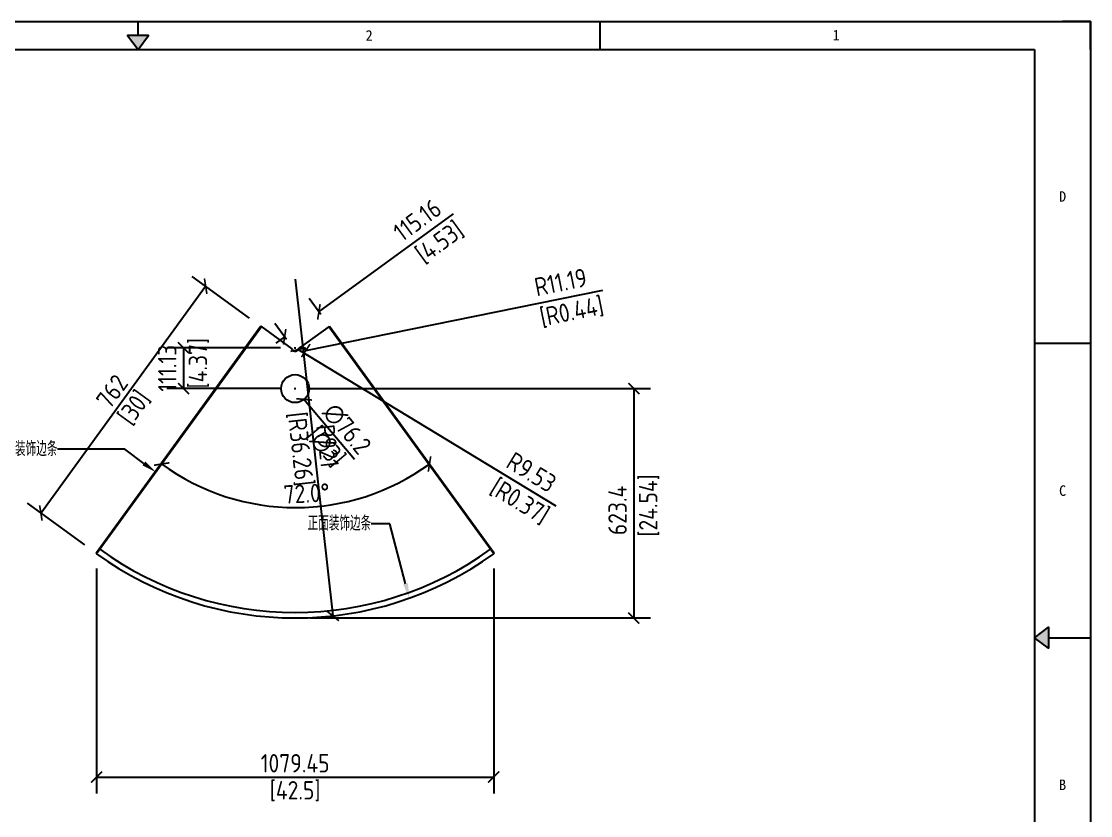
# Model space of a CAD drawing. Header units: millimetres. Extents: x -8883 to 24658, y -3888 to 19148.
# Drawn here: x 21752 to 24658, y -2697 to -538 of the extents above; entities that cross this region are included whole.
import ezdxf
from ezdxf import colors
from ezdxf.entities.mleader import LeaderData, LeaderLine
from ezdxf.enums import TextEntityAlignment as Align
from ezdxf.math import Vec2, Vec3

# ---------------------------------------------------------------- set-up
doc = ezdxf.new("R2010")
doc.units = ezdxf.units.MM
doc.header["$MEASUREMENT"] = 0
doc.linetypes.add('DOT', pattern=[0.2, 0.1, -0.1])
for name, color, linetype in [('02-05849-001DXF_CONTINUOUS_LINE', 7, 'Continuous'), ('DIM', 254, 'Continuous'), ('print', 30, 'Continuous')]:
    doc.layers.add(name, color=color, linetype=linetype)
doc.styles.add('Dartop', font='')
doc.styles.add('Dartop Text Style', font='gbenor.shx', dxfattribs={"bigfont": 'gbcbig.shx'})
doc.styles.get('Dartop').set_extended_font_data('FangSong_GB2312')
doc.dimstyles.new('Dartop DIM Style', dxfattribs={"dimscale": 20, "dimtxt": 2.5, "dimasz": 1.5, "dimexe": 2.25, "dimexo": 2, "dimtad": 1, "dimdsep": 46, "dimtxsty": 'Dartop Text Style', "dimblk": 'ARCHTICK', "dimcen": 0.09, "dimadec": 1, "dimazin": 0, "dimtfac": 1, "dimtofl": 0, "dimtmove": 0, "dimatfit": 1, "dimfxl": 1, "dimtolj": 1, "dimtzin": 0, "dimarcsym": 0})

# ---------------------------------------------------------------- blocks, each defined once
blk = doc.blocks.new('*U59')
at = {"color": 254, "linetype": 'Continuous', "extrusion": (0, 0, -1)}
for points in [[(-33.167, 11), (-33, 11), (-33.25, 11.188)], [(-33.167, 11), (-33.25, 11.188), (-33.25, 10.812)], [(-33.167, 11), (-33.25, 10.812), (-33, 11)]]:
    blk.add_solid(points, dxfattribs=at)
blk = doc.blocks.new('*U61')
at = {"color": 254, "linetype": 'Continuous'}
for points in [[(17, 21.667), (17.188, 21.75), (16.812, 21.75)], [(17, 21.667), (16.812, 21.75), (17, 21.5)], [(17, 21.667), (17, 21.5), (17.188, 21.75)]]:
    blk.add_solid(points, dxfattribs=at)
blk = doc.blocks.new('_ArchTick')
at = {"color": 0, "linetype": 'ByBlock', "const_width": 0.15}
blk.add_lwpolyline([(-0.5, -0.5), (0.5, 0.5)], dxfattribs=at)
blk = doc.blocks.new('*D65')
at = {"layer": 'Defpoints', "color": 0, "transparency": 16777216}
for p in [(22560.8, -1327.3), (22589.4, -1366.6), (22496.3, -1434.4)]:
    blk.add_point(p, dxfattribs=at)
at = {"layer": 'DIM', "color": 0, "lineweight": -2, "transparency": 16777216}
for p, q in [((22560.8, -1327.3), (22926.8, -1060.9)), ((22565.9, -1334.3), (22534.3, -1290.9)), ((22472.8, -1402.1), (22441.2, -1358.7)), ((22467.7, -1395.1), (22443.4, -1412.7))]:
    blk.add_line(p, q, dxfattribs=at)
at = {"layer": 'DIM', "color": 0, "lineweight": -2, "transparency": 16777216, "xscale": 30, "yscale": 30, "zscale": 30}
for p, rotation in [((22560.8, -1327.3), 216.0492319552369), ((22467.7, -1395.1), 36.04923195523689)]:
    blk.add_blockref('_ArchTick', p, dxfattribs=dict(at, rotation=rotation))
at = {"layer": 'DIM', "color": 0, "transparency": 16777216, "insert": (22854.4, -1113.6), "char_height": 50, "attachment_point": 5, "rotation": 36.0492, "style": 'Dartop Text Style'}
blk.add_mtext('\\A1;115.16\\P [4.53]', dxfattribs=at)
blk = doc.blocks.new('*D66')
at = {"layer": 'Defpoints', "color": 0, "transparency": 16777216}
for p in [(22471.8, -1506.8), (22520.8, -1565.2)]:
    blk.add_point(p, dxfattribs=at)
at = {"layer": 'DIM', "color": 0, "lineweight": -2, "transparency": 16777216}
for p, q in [((22494.5, -1536), (22498.1, -1536)), ((22496.3, -1537.8), (22496.3, -1534.2)), ((22520.8, -1565.2), (22657.4, -1728))]:
    blk.add_line(p, q, dxfattribs=at)
at = {"layer": 'DIM', "color": 0, "lineweight": -2, "transparency": 16777216, "xscale": 30, "yscale": 30, "zscale": 30, "rotation": 130.0007557663247}
blk.add_blockref('_ArchTick', (22520.8, -1565.2), dxfattribs=at)
at = {"layer": 'DIM', "color": 0, "transparency": 16777216, "char_height": 50, "attachment_point": 5, "rotation": 310.0008, "style": 'Dartop Text Style'}
for s, insert in [('\\A1;∅76.2', (22637.1, -1645.4)), ('\\A1;[∅3]', (22578.9, -1694.3))]:
    blk.add_mtext(s, dxfattribs=dict(at, insert=insert))
blk = doc.blocks.new('*D62')
at = {"layer": 'Defpoints', "color": 0, "transparency": 16777216}
for p in [(22253.1, -1257.6), (22404.7, -1367.8), (21956.8, -1984.3)]:
    blk.add_point(p, dxfattribs=at)
at = {"layer": 'DIM', "color": 0, "lineweight": -2, "transparency": 16777216}
for p, q in [((22372.4, -1344.3), (22216.7, -1231.2)), ((21805.2, -1874.1), (22253.1, -1257.6)), ((21924.5, -1960.8), (21768.8, -1847.7))]:
    blk.add_line(p, q, dxfattribs=at)
at = {"layer": 'DIM', "color": 0, "lineweight": -2, "transparency": 16777216, "xscale": 30, "yscale": 30, "zscale": 30}
for p, rotation in [((22253.1, -1257.6), 54.00000000004536), ((21805.2, -1874.1), 234.0000000000453)]:
    blk.add_blockref('_ArchTick', p, dxfattribs=dict(at, rotation=rotation))
at = {"layer": 'DIM', "color": 0, "transparency": 16777216, "char_height": 50, "attachment_point": 5, "rotation": 54, "style": 'Dartop Text Style'}
for s, insert in [('\\A1;762', (21998.8, -1543.8)), ('\\A1;[30]', (22060.3, -1588.5))]:
    blk.add_mtext(s, dxfattribs=dict(at, insert=insert))
blk = doc.blocks.new('*D67')
at = {"layer": 'Defpoints', "color": 0, "transparency": 16777216}
for p in [(22559.2, -1325.1), (22404.7, -1367.8), (22368.8, -1845.6), (21965.6, -1972.2), (23036.4, -1981.9)]:
    blk.add_point(p, dxfattribs=at)
at = {"layer": 'DIM', "color": 0, "lineweight": -2, "transparency": 16777216}
blk.add_arc((22497.5, -1240.1), 619.1, 234, 306, dxfattribs=at)
at = {"layer": 'DIM', "color": 0, "lineweight": -2, "transparency": 16777216, "xscale": 30, "yscale": 30, "zscale": 30}
for p, rotation in [((22133.6, -1740.9), 144.0000000001189), ((22861.4, -1740.9), 35.99999999996998)]:
    blk.add_blockref('_ArchTick', p, dxfattribs=dict(at, rotation=rotation))
at = {"layer": 'DIM', "color": 0, "transparency": 16777216, "insert": (22527.4, -1820.9), "char_height": 50, "attachment_point": 5, "rotation": 2.9445, "style": 'Dartop Text Style'}
blk.add_mtext('\\A1;72.0°', dxfattribs=at)
blk = doc.blocks.new('*D63')
at = {"layer": 'Defpoints', "color": 0, "transparency": 16777216}
for p in [(22496.3, -1238.4), (22598.6, -2153.7)]:
    blk.add_point(p, dxfattribs=at)
at = {"layer": 'DIM', "color": 0, "lineweight": -2, "transparency": 16777216}
blk.add_line((22496.3, -1238.4), (22598.6, -2153.7), dxfattribs=at)
at = {"layer": 'DIM', "color": 0, "lineweight": -2, "transparency": 16777216, "xscale": 30, "yscale": 30, "zscale": 30, "rotation": 276.3817400840703}
blk.add_blockref('_ArchTick', (22598.6, -2153.7), dxfattribs=at)
at = {"layer": 'DIM', "color": 0, "transparency": 16777216, "char_height": 50, "attachment_point": 5, "rotation": 276.3817, "style": 'Dartop Text Style'}
for s, insert in [('\\A1;[R36.26]', (22509.1, -1700.3)), ('\\A1;R921', (22584.7, -1691.9))]:
    blk.add_mtext(s, dxfattribs=dict(at, insert=insert))
blk = doc.blocks.new('*D68')
at = {"layer": 'Defpoints', "color": 0, "transparency": 16777216}
for p in [(22496.3, -1536), (22496.3, -2159.4), (23416.7, -2159.4)]:
    blk.add_point(p, dxfattribs=at)
at = {"layer": 'DIM', "color": 0, "lineweight": -2, "transparency": 16777216}
for p, q in [((22536.3, -1536), (23461.7, -1536)), ((23416.7, -1536), (23416.7, -2159.4)), ((22536.3, -2159.4), (23461.7, -2159.4))]:
    blk.add_line(p, q, dxfattribs=at)
at = {"layer": 'DIM', "color": 0, "lineweight": -2, "transparency": 16777216, "xscale": 30, "yscale": 30, "zscale": 30}
for p, rotation in [((23416.7, -1536), 90), ((23416.7, -2159.4), 270)]:
    blk.add_blockref('_ArchTick', p, dxfattribs=dict(at, rotation=rotation))
at = {"layer": 'DIM', "color": 0, "transparency": 16777216, "insert": (23416.7, -1867), "char_height": 50, "attachment_point": 5, "rotation": 90, "style": 'Dartop Text Style'}
blk.add_mtext('\\A1;623.4\\P [24.54]', dxfattribs=at)
blk = doc.blocks.new('*D69')
at = {"layer": 'Defpoints', "color": 0, "transparency": 16777216}
for p in [(22496.3, -1424.9), (22192.9, -1536), (22496.3, -1536)]:
    blk.add_point(p, dxfattribs=at)
at = {"layer": 'DIM', "color": 0, "lineweight": -2, "transparency": 16777216}
for p, q in [((22456.3, -1424.9), (22147.9, -1424.9)), ((22192.9, -1424.9), (22192.9, -1536)), ((22456.3, -1536), (22147.9, -1536))]:
    blk.add_line(p, q, dxfattribs=at)
at = {"layer": 'DIM', "color": 0, "lineweight": -2, "transparency": 16777216, "xscale": 30, "yscale": 30, "zscale": 30}
for p, rotation in [((22192.9, -1424.9), 90), ((22192.9, -1536), 270)]:
    blk.add_blockref('_ArchTick', p, dxfattribs=dict(at, rotation=rotation))
at = {"layer": 'DIM', "color": 0, "transparency": 16777216, "insert": (22192.9, -1480.4), "char_height": 50, "attachment_point": 5, "rotation": 90, "style": 'Dartop Text Style'}
blk.add_mtext('\\A1;111.13\\P [4.37]', dxfattribs=at)
blk = doc.blocks.new('*D64')
at = {"layer": 'Defpoints', "color": 0, "transparency": 16777216}
for p in [(22496.3, -1424.9), (22504.4, -1429.8)]:
    blk.add_point(p, dxfattribs=at)
at = {"layer": 'DIM', "color": 0, "lineweight": -2, "transparency": 16777216}
for p, q in [((22496.3, -1426.7), (22496.3, -1423.1)), ((22494.5, -1424.9), (22498.1, -1424.9)), ((22504.4, -1429.8), (23204.8, -1854.9))]:
    blk.add_line(p, q, dxfattribs=at)
blk.add_arc((22496.3, -1424.9), 9.52, 321.0906, 328.7405, dxfattribs=at)
at = {"layer": 'DIM', "color": 0, "lineweight": -2, "transparency": 16777216, "xscale": 30, "yscale": 30, "zscale": 30, "rotation": 148.7405005012255}
blk.add_blockref('_ArchTick', (22504.4, -1429.8), dxfattribs=at)
at = {"layer": 'DIM', "color": 0, "transparency": 16777216, "insert": (23115.7, -1800.9), "char_height": 50, "attachment_point": 5, "rotation": 328.7405, "style": 'Dartop Text Style'}
blk.add_mtext('\\A1;R9.53\\P [R0.37]', dxfattribs=at)
blk = doc.blocks.new('*D70')
at = {"layer": 'Defpoints', "color": 0, "transparency": 16777216}
for p in [(22514.2, -1434.9), (22525.1, -1432.6)]:
    blk.add_point(p, dxfattribs=at)
at = {"layer": 'DIM', "color": 0, "lineweight": -2, "transparency": 16777216}
for p, q in [((22525.1, -1432.6), (23332.9, -1268.5)), ((22512.4, -1434.9), (22516, -1434.9)), ((22514.2, -1436.7), (22514.2, -1433.1))]:
    blk.add_line(p, q, dxfattribs=at)
blk.add_arc((22514.2, -1434.9), 11.2, 11.4895, 139.4889, dxfattribs=at)
at = {"layer": 'DIM', "color": 0, "lineweight": -2, "transparency": 16777216, "xscale": 30, "yscale": 30, "zscale": 30, "rotation": 191.4894640819589}
blk.add_blockref('_ArchTick', (22525.1, -1432.6), dxfattribs=at)
at = {"layer": 'DIM', "color": 0, "transparency": 16777216, "insert": (23226.7, -1290), "char_height": 50, "attachment_point": 5, "rotation": 11.4895, "style": 'Dartop Text Style'}
blk.add_mtext('\\A1;R11.19\\P [R0.44]', dxfattribs=at)
blk = doc.blocks.new('*D72')
at = {"layer": 'Defpoints', "color": 0, "transparency": 16777216}
for p in [(21956.5, -1984.7), (23036, -1984.7), (23036, -2591.7)]:
    blk.add_point(p, dxfattribs=at)
at = {"layer": 'DIM', "color": 0, "lineweight": -2, "transparency": 16777216}
for p, q in [((21956.5, -2024.7), (21956.5, -2636.7)), ((23036, -2024.7), (23036, -2636.7)), ((21956.5, -2591.7), (23036, -2591.7))]:
    blk.add_line(p, q, dxfattribs=at)
at = {"layer": 'DIM', "color": 0, "lineweight": -2, "transparency": 16777216, "xscale": 30, "yscale": 30, "zscale": 30, "rotation": 180}
blk.add_blockref('_ArchTick', (21956.5, -2591.7), dxfattribs=at)
at = {"layer": 'DIM', "color": 0, "lineweight": -2, "transparency": 16777216, "xscale": 30, "yscale": 30, "zscale": 30}
blk.add_blockref('_ArchTick', (23036, -2591.7), dxfattribs=at)
at = {"layer": 'DIM', "color": 0, "transparency": 16777216, "char_height": 50, "attachment_point": 5, "style": 'Dartop Text Style'}
for s, insert in [('\\A1;1079.45', (22496.3, -2554.2)), ('\\A1;[42.5]', (22496.3, -2630.2))]:
    blk.add_mtext(s, dxfattribs=dict(at, insert=insert))

msp = doc.modelspace()

# ---------------------------------------------------------------- linework, layer by layer
at = {"color": 0, "linetype": 'DOT'}
for p, q in [((19820.758, -537.789), (24581.994, -537.789)), ((24658.139, -613.933), (24658.139, -3811.999))]:
    msp.add_line(p, q, dxfattribs=at)
at = {"color": 0}
for p, q in [((22069.228, -575.861), (22069.228, -537.789)), ((23325.611, -613.933), (23325.611, -537.789)), ((24658.139, -537.789), (24581.994, -537.789)), ((24658.139, -613.933), (24658.139, -537.789)), ((19973.047, -613.933), (24505.85, -613.933)), ((24505.85, -613.933), (24505.85, -3811.999)), ((24658.139, -1413.45), (24505.85, -1413.45)), ((24543.922, -2212.966), (24658.139, -2212.966))]:
    msp.add_line(p, q, dxfattribs=at)
for points in [[(22069.228, -613.933), (22097.782, -575.861), (22040.674, -575.861), (22069.228, -613.933)], [(24505.85, -2212.966), (24543.922, -2184.412), (24543.922, -2241.52), (24505.85, -2212.966)]]:
    msp.add_lwpolyline(points, close=True, dxfattribs=at)
for radius in [906, 921]:
    msp.add_arc((22496.255, -1238.393), radius, 234.124692, 305.875308)
at = {"layer": '02-05849-001DXF_CONTINUOUS_LINE', "color": 7, "linetype": 'Continuous'}
for p, q in [((22403.07, -1366.651), (21956.081, -1981.878)), ((22404.717, -1367.798), (21956.529, -1984.675)), ((22403.07, -1366.651), (22486.906, -1427.562)), ((22505.704, -1427.562), (22589.475, -1366.699)), ((23035.986, -1984.672), (22587.798, -1367.795)), ((23036.428, -1981.878), (22589.475, -1366.699))]:
    msp.add_line(p, q, dxfattribs=at)
msp.add_circle((22496.305, -1535.991), 38.1, dxfattribs=at)
for centre, radius, start, end in [((22478.449, -1434.87), 11.192, 21.058842, 40.511143), ((22496.305, -1424.866), 9.525, 218.909419, 321.090581), ((22514.162, -1434.87), 11.192, 139.488857, 158.941158)]:
    msp.add_arc(centre, radius, start, end, dxfattribs=at)
at = {"layer": 'DIM'}
for centre, start, end in [((21957.699, -1983.054), 144, 234.124692), ((23034.81, -1983.054), 305.875308, 36)]:
    msp.add_arc(centre, 2, start, end, dxfattribs=at)
at = {"layer": 'print'}
msp.add_lwpolyline([(19820.758, -537.789), (24658.139, -537.789), (24658.139, -3888.144), (19820.758, -3888.144)], close=True, dxfattribs=at)

# ---------------------------------------------------------------- block references
at = {"color": 0, "linetype": 'Continuous', "xscale": 152.2888407109637, "yscale": 152.2888407109637, "zscale": 152.2888407109637}
for name in ['*U61', '*U59']:
    msp.add_blockref(name, (19480.318, -3888.144), dxfattribs=at)

# ---------------------------------------------------------------- texts
at = {"color": 0, "style": 'Dartop'}
for s, p in [('2', (22697.42, -575.861)), ('1', (23966.818, -574.956)), ('D', (24581.994, -1013.692)), ('C', (24581.994, -1813.208)), ('B', (24581.994, -2612.724))]:
    msp.add_text(s, height=28.554, dxfattribs=at).set_placement(p, align=Align.MIDDLE_CENTER)

# ---------------------------------------------------------------- dimensions: what is measured, and where the dimension line sits
at = {"layer": 'DIM'}
for base, p1, p2, angle, picture, middle, dimtype in [((22560.797, -1327.298), (22496.305, -1434.391), (22589.416, -1366.619), 36.049232, '*D65', (22854.36, -1113.626), 161), ((22192.92965787, -1535.990602563), (22496.305203876, -1424.865602563), (22496.305203876, -1535.990602563), 90, '*D69', (22192.92965787, -1480.428102563), 160), ((23416.681, -2159.393), (22496.305, -1535.991), (22496.255, -2159.393), 90, '*D68', (23416.681, -1867.009), 160)]:
    dim = msp.add_linear_dim(base=base, p1=p1, p2=p2, angle=angle, dimstyle='Dartop DIM Style', override={"dimscale": 20, "dimpost": '\\X'}, dxfattribs=at)
    dim.commit()
    dim.dimension.update_dxf_attribs({"geometry": picture, "text_midpoint": middle, "dimtype": dimtype})
for center, mpoint, override, picture, middle in [((22514.162, -1434.87), (22525.13, -1432.64), {"dimpost": '\\X'}, '*D70', (23226.741, -1290.03)), ((22496.305, -1424.866), (22504.447, -1429.808), {"dimscale": 20, "dimpost": '\\X'}, '*D64', (23115.744, -1800.891))]:
    dim = msp.add_radius_dim(center=center, mpoint=mpoint, dimstyle='Dartop DIM Style', override=override, dxfattribs=at)
    dim.commit()
    dim.dimension.update_dxf_attribs({"geometry": picture, "text_midpoint": middle, "dimtype": 164})
dim = msp.add_aligned_dim(p1=(21956.829, -1984.27), p2=(22404.72, -1367.801), distance=187.421, dimstyle='Dartop DIM Style', override={"dimscale": 20, "dimpost": '\\X'}, dxfattribs=at)
dim.commit()
dim.dimension.update_dxf_attribs({"geometry": '*D62', "text_midpoint": (22029.148, -1565.872)})
dim = msp.add_radius_dim(center=(22496.255, -1238.393), mpoint=(22598.626, -2153.686), dimstyle='Dartop DIM Style', override={"dimscale": 20, "dimpost": '\\X'}, dxfattribs=at)
dim.commit()
dim.dimension.update_dxf_attribs({"geometry": '*D63', "text_midpoint": (22547.44, -1696.04)})
dim = msp.add_angular_dim_2l(base=(22368.783, -1845.641), line1=((23036.428, -1981.878), (22559.232, -1325.074)), line2=((22404.717, -1367.798), (21965.619, -1972.164)), dimstyle='Dartop DIM Style', override={"dimscale": 20, "dimpost": '\\X'}, dxfattribs=at)
dim.commit()
dim.dimension.update_dxf_attribs({"geometry": '*D67', "text_midpoint": (22529.295, -1858.352), "dimtype": 162})
dim = msp.add_diameter_dim_2p(p1=(22471.815, -1506.805), p2=(22520.796, -1565.177), dimstyle='Dartop DIM Style', override={"dimscale": 20, "dimpost": '\\X'}, dxfattribs=at)
dim.commit()
dim.dimension.update_dxf_attribs({"geometry": '*D66', "text_midpoint": (22608.378, -1669.55)})
dim = msp.add_linear_dim(base=(23035.982, -2591.689), p1=(21956.529, -1984.675), p2=(23035.982, -1984.674), dimstyle='Dartop DIM Style', override={"dimpost": '\\X'}, dxfattribs=at)
dim.commit()
dim.dimension.update_dxf_attribs({"geometry": '*D72', "text_midpoint": (22496.256, -2591.689)})

# ---------------------------------------------------------------- leaders
ml = msp.add_multileader_mtext('Standard', dxfattribs=at)
ml.set_content('背部和两侧装饰边条', color=256, style='Dartop Text Style')
ml.set_leader_properties()
ml.build(insert=Vec2(0, 0))
ml.multileader.update_dxf_attribs({"dogleg_length": 0.36, "arrow_head_size": 40})
ctx = ml.context
ctx.base_point, ctx.char_height, ctx.arrow_head_size, ctx.landing_gap_size, ctx.plane_origin = Vec3(21592.613, -1700.904), 40, 40, 0.09, Vec3(21911.402, -1890.054)
ctx.text_align_type = 2
notes = []
notes.append((ctx, [(0, (1, 1, 0), (22033.77, -1700.904), (-1, 0), 183.33, [(0, [(22117.569, -1763.023)], 0, [])])]))
ctx.mtext.insert, ctx.mtext.alignment, ctx.mtext.flow_direction = Vec3(21850.35, -1679.36), 3, 5
ml = msp.add_multileader_mtext('Standard', dxfattribs=at)
ml.set_content('正面装饰边条', color=256, style='Dartop Text Style')
ml.set_leader_properties()
ml.build(insert=Vec2(0, 0))
ml.multileader.update_dxf_attribs({"dogleg_length": 0.36, "arrow_head_size": 40})
ctx = ml.context
ctx.base_point, ctx.char_height, ctx.arrow_head_size, ctx.landing_gap_size, ctx.plane_origin = Vec3(22532.581, -1903.034), 40, 40, 0.09, Vec3(23030.421, -1741.796)
ctx.text_align_type = 2
notes.append((ctx, [(0, (1, 1, 0), (22753.353, -1903.034), (-1, 0), 50.298, [(0, [(22806.718, -2105.488)], 0, [])])]))
ctx.mtext.insert, ctx.mtext.alignment, ctx.mtext.flow_direction = Vec3(22702.965, -1881.711), 3, 5
for ctx, leaders in notes:
    for number, flags, end, landing, length, lines in leaders:
        leader = LeaderData()
        leader.index, (leader.has_last_leader_line, leader.has_dogleg_vector, leader.attachment_direction) = number, flags
        leader.last_leader_point, leader.dogleg_vector, leader.dogleg_length = Vec3(end), Vec3(landing), length
        for number, points, colour, breaks in lines:
            line = LeaderLine()
            line.index, line.vertices, line.color, line.breaks = number, Vec3.list(points), colors.encode_raw_color(colour), breaks
            leader.lines.append(line)
        ctx.leaders.append(leader)

doc.saveas('drawing.dxf')
